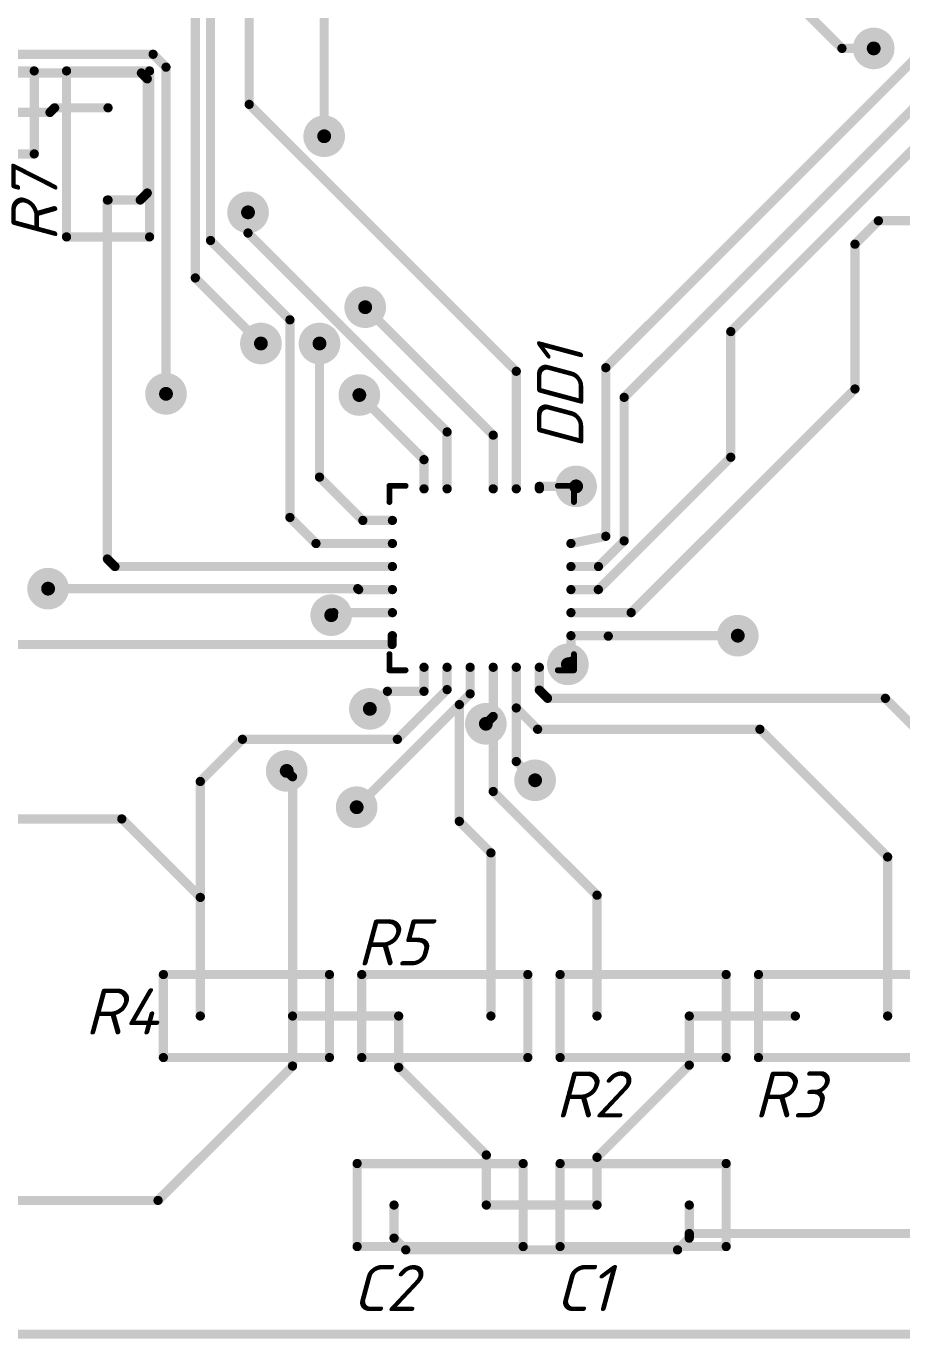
# Model space of a CAD drawing. Header units: millimetres. Extents: x -578 to 740, y 82 to 629.
# Drawn here: x 9.8 to 47.7, y 302.3 to 359.2 of the extents above; entities that cross this region are included whole.
import ezdxf

# ---------------------------------------------------------------- set-up
doc = ezdxf.new("R2010")
doc.units = ezdxf.units.MM
doc.header["$LTSCALE"] = 0.5
doc.layers.get('0').update_dxf_attribs({"lineweight": 60})
doc.layers.add('TopOverlay', color=2, linetype='Continuous')
doc.styles.get("Standard").update_dxf_attribs({"font": 'isocpeui.ttf', "width": 0.9})

# ---------------------------------------------------------------- blocks, each defined once
blk = doc.blocks.new('CH0805R_38')
at = {"layer": 'TopOverlay', "const_width": 0.2}
for points in [[(-1.8, 0.9), (-1.8, -0.9)], [(-1.8, 0.9), (1.8, 0.9)], [(1.8, 0.9), (1.8, -0.9)], [(-1.8, -0.9), (1.8, -0.9)]]:
    blk.add_lwpolyline(points, dxfattribs=at)
at = {"layer": 'TopOverlay', "const_width": 0.1}
for points in [[(-1.85, 0.9, 1), (-1.75, 0.9, 1)], [(-1.85, 0.9, 1), (-1.75, 0.9, 1)], [(1.75, 0.9, 1), (1.85, 0.9, 1)], [(1.75, 0.9, 1), (1.85, 0.9, 1)], [(-1.85, -0.9, 1), (-1.75, -0.9, 1)], [(-1.85, -0.9, 1), (-1.75, -0.9, 1)], [(1.75, -0.9, 1), (1.85, -0.9, 1)], [(1.75, -0.9, 1), (1.85, -0.9, 1)]]:
    blk.add_lwpolyline(points, format="xyb", close=True, dxfattribs=at)
blk = doc.blocks.new('CH0805R_39')
at = {"layer": 'TopOverlay', "const_width": 0.2}
for points in [[(-1.8, -0.9), (-1.8, 0.9)], [(-1.8, 0.9), (1.8, 0.9)], [(1.8, -0.9), (1.8, 0.9)], [(-1.8, -0.9), (1.8, -0.9)]]:
    blk.add_lwpolyline(points, dxfattribs=at)
at = {"layer": 'TopOverlay', "const_width": 0.1}
for points in [[(-1.85, 0.9, 1), (-1.75, 0.9, 1)], [(-1.85, 0.9, 1), (-1.75, 0.9, 1)], [(1.75, 0.9, 1), (1.85, 0.9, 1)], [(1.75, 0.9, 1), (1.85, 0.9, 1)], [(-1.85, -0.9, 1), (-1.75, -0.9, 1)], [(-1.85, -0.9, 1), (-1.75, -0.9, 1)], [(1.75, -0.9, 1), (1.85, -0.9, 1)], [(1.75, -0.9, 1), (1.85, -0.9, 1)]]:
    blk.add_lwpolyline(points, format="xyb", close=True, dxfattribs=at)
blk = doc.blocks.new('CH0805R_40')
at = {"layer": 'TopOverlay', "const_width": 0.2}
for points in [[(-1.8, 0.9), (-1.8, -0.9)], [(1.8, 0.9), (-1.8, 0.9)], [(1.8, 0.9), (1.8, -0.9)], [(1.8, -0.9), (-1.8, -0.9)]]:
    blk.add_lwpolyline(points, dxfattribs=at)
at = {"layer": 'TopOverlay', "const_width": 0.1}
for points in [[(-1.85, 0.9, 1), (-1.75, 0.9, 1)], [(-1.85, 0.9, 1), (-1.75, 0.9, 1)], [(1.75, 0.9, 1), (1.85, 0.9, 1)], [(1.75, 0.9, 1), (1.85, 0.9, 1)], [(-1.85, -0.9, 1), (-1.75, -0.9, 1)], [(-1.85, -0.9, 1), (-1.75, -0.9, 1)], [(1.75, -0.9, 1), (1.85, -0.9, 1)], [(1.75, -0.9, 1), (1.85, -0.9, 1)]]:
    blk.add_lwpolyline(points, format="xyb", close=True, dxfattribs=at)
blk = doc.blocks.new('CH0805R_41')
at = {"layer": 'TopOverlay', "const_width": 0.2}
for points in [[(-1.8, -0.9), (-1.8, 0.9)], [(-1.8, 0.9), (1.8, 0.9)], [(1.8, -0.9), (1.8, 0.9)], [(-1.8, -0.9), (1.8, -0.9)]]:
    blk.add_lwpolyline(points, dxfattribs=at)
at = {"layer": 'TopOverlay', "const_width": 0.1}
for points in [[(-1.85, 0.9, 1), (-1.75, 0.9, 1)], [(-1.85, 0.9, 1), (-1.75, 0.9, 1)], [(1.75, 0.9, 1), (1.85, 0.9, 1)], [(1.75, 0.9, 1), (1.85, 0.9, 1)], [(-1.85, -0.9, 1), (-1.75, -0.9, 1)], [(-1.85, -0.9, 1), (-1.75, -0.9, 1)], [(1.75, -0.9, 1), (1.85, -0.9, 1)], [(1.75, -0.9, 1), (1.85, -0.9, 1)]]:
    blk.add_lwpolyline(points, format="xyb", close=True, dxfattribs=at)
blk = doc.blocks.new('CH0805R_42')
at = {"layer": 'TopOverlay', "const_width": 0.2}
for points in [[(-1.8, 0.9), (-1.8, -0.9)], [(1.8, 0.9), (-1.8, 0.9)], [(1.8, 0.9), (1.8, -0.9)], [(1.8, -0.9), (-1.8, -0.9)]]:
    blk.add_lwpolyline(points, dxfattribs=at)
at = {"layer": 'TopOverlay', "const_width": 0.1}
for points in [[(-1.85, 0.9, 1), (-1.75, 0.9, 1)], [(-1.85, 0.9, 1), (-1.75, 0.9, 1)], [(1.75, 0.9, 1), (1.85, 0.9, 1)], [(1.75, 0.9, 1), (1.85, 0.9, 1)], [(-1.85, -0.9, 1), (-1.75, -0.9, 1)], [(-1.85, -0.9, 1), (-1.75, -0.9, 1)], [(1.75, -0.9, 1), (1.85, -0.9, 1)], [(1.75, -0.9, 1), (1.85, -0.9, 1)]]:
    blk.add_lwpolyline(points, format="xyb", close=True, dxfattribs=at)
blk = doc.blocks.new('CH0805R_43')
at = {"layer": 'TopOverlay', "const_width": 0.2}
for points in [[(-1.8, -0.9), (-1.8, 0.9)], [(-1.8, 0.9), (1.8, 0.9)], [(1.8, -0.9), (1.8, 0.9)], [(-1.8, -0.9), (1.8, -0.9)]]:
    blk.add_lwpolyline(points, dxfattribs=at)
at = {"layer": 'TopOverlay', "const_width": 0.1}
for points in [[(-1.85, 0.9, 1), (-1.75, 0.9, 1)], [(-1.85, 0.9, 1), (-1.75, 0.9, 1)], [(1.75, 0.9, 1), (1.85, 0.9, 1)], [(1.75, 0.9, 1), (1.85, 0.9, 1)], [(-1.85, -0.9, 1), (-1.75, -0.9, 1)], [(-1.85, -0.9, 1), (-1.75, -0.9, 1)], [(1.75, -0.9, 1), (1.85, -0.9, 1)], [(1.75, -0.9, 1), (1.85, -0.9, 1)]]:
    blk.add_lwpolyline(points, format="xyb", close=True, dxfattribs=at)
blk = doc.blocks.new('_QFN50P400X400X100_25N_____________49')
at = {"layer": 'TopOverlay', "const_width": 0.127}
for points in [[(-1.65, 2), (-2, 2)], [(-2, 2), (-2, 1.65)], [(2, 2), (1.65, 2)], [(2, 2), (2, 1.65)], [(-2, -1.65), (-2, -2)], [(2, -1.65), (2, -2)], [(-1.65, -2), (-2, -2)], [(2, -2), (1.65, -2)]]:
    blk.add_lwpolyline(points, dxfattribs=at)
at = {"layer": 'TopOverlay'}
for points, const_width in [([(-2.032, 2, 1), (-1.968, 2, 1)], 0.0635), ([(-2.032, 2, 1), (-1.968, 2, 1)], 0.0635), ([(-1.682, 2, 1), (-1.618, 2, 1)], 0.0635), ([(1.618, 2, 1), (1.682, 2, 1)], 0.0635), ([(1.968, 2, 1), (2.032, 2, 1)], 0.0635), ([(1.968, 2, 1), (2.032, 2, 1)], 0.0635), ([(-2.032, 1.65, 1), (-1.968, 1.65, 1)], 0.0635), ([(1.968, 1.65, 1), (2.032, 1.65, 1)], 0.0635), ([(-2.695, 1.26, 1), (-2.795, 1.26, 1)], 0.1), ([(-2.82, 1.26, 1), (-2.77, 1.26, 1)], 0.05), ([(-2.72, 1.26, 1), (-2.67, 1.26, 1)], 0.05), ([(-2.032, -1.65, 1), (-1.968, -1.65, 1)], 0.0635), ([(1.968, -1.65, 1), (2.032, -1.65, 1)], 0.0635), ([(-2.032, -2, 1), (-1.968, -2, 1)], 0.0635), ([(-2.032, -2, 1), (-1.968, -2, 1)], 0.0635), ([(-1.682, -2, 1), (-1.618, -2, 1)], 0.0635), ([(1.618, -2, 1), (1.682, -2, 1)], 0.0635), ([(1.968, -2, 1), (2.032, -2, 1)], 0.0635), ([(1.968, -2, 1), (2.032, -2, 1)], 0.0635)]:
    blk.add_lwpolyline(points, format="xyb", close=True, dxfattribs=dict(at, const_width=const_width))
blk = doc.blocks.new('CH0805C_75')
at = {"layer": 'TopOverlay', "const_width": 0.2}
for points in [[(-1.8, 0.9), (-1.8, -0.9)], [(1.8, 0.9), (-1.8, 0.9)], [(1.8, 0.9), (1.8, -0.9)], [(1.8, -0.9), (-1.8, -0.9)]]:
    blk.add_lwpolyline(points, dxfattribs=at)
at = {"layer": 'TopOverlay', "const_width": 0.1}
for points in [[(-1.85, 0.9, 1), (-1.75, 0.9, 1)], [(-1.85, 0.9, 1), (-1.75, 0.9, 1)], [(1.75, 0.9, 1), (1.85, 0.9, 1)], [(1.75, 0.9, 1), (1.85, 0.9, 1)], [(-1.85, -0.9, 1), (-1.75, -0.9, 1)], [(-1.85, -0.9, 1), (-1.75, -0.9, 1)], [(1.75, -0.9, 1), (1.85, -0.9, 1)], [(1.75, -0.9, 1), (1.85, -0.9, 1)]]:
    blk.add_lwpolyline(points, format="xyb", close=True, dxfattribs=at)
blk = doc.blocks.new('CH0805C_76')
at = {"layer": 'TopOverlay', "const_width": 0.2}
for points in [[(-1.8, -0.9), (-1.8, 0.9)], [(-1.8, 0.9), (1.8, 0.9)], [(1.8, -0.9), (1.8, 0.9)], [(-1.8, -0.9), (1.8, -0.9)]]:
    blk.add_lwpolyline(points, dxfattribs=at)
at = {"layer": 'TopOverlay', "const_width": 0.1}
for points in [[(-1.85, 0.9, 1), (-1.75, 0.9, 1)], [(-1.85, 0.9, 1), (-1.75, 0.9, 1)], [(1.75, 0.9, 1), (1.85, 0.9, 1)], [(1.75, 0.9, 1), (1.85, 0.9, 1)], [(-1.85, -0.9, 1), (-1.75, -0.9, 1)], [(-1.85, -0.9, 1), (-1.75, -0.9, 1)], [(1.75, -0.9, 1), (1.85, -0.9, 1)], [(1.75, -0.9, 1), (1.85, -0.9, 1)]]:
    blk.add_lwpolyline(points, format="xyb", close=True, dxfattribs=at)

msp = doc.modelspace()

# ---------------------------------------------------------------- linework, layer by layer
at = {"const_width": 0.4}
for points in [[(19.432, 355.848), (19.432, 366.303)], [(17.756, 349.945), (17.756, 365.099)], [(22.683, 354.466), (22.683, 365.099)], [(17.095, 348.319), (17.095, 360.985)], [(43.428, 359.979), (45.131, 358.276)], [(5.056, 358.022), (15.266, 358.022)], [(15.266, 358.022), (15.825, 357.463)], [(45.131, 358.276), (46.508, 358.276)], [(15.825, 343.29), (15.825, 357.463)], [(34.893, 344.425), (48.236, 357.768)], [(6.884, 357.209), (14.758, 357.209)], [(14.758, 357.209), (15.012, 356.955)], [(15.012, 352.004), (15.012, 356.955)], [(35.688, 343.138), (49.658, 357.108)], [(40.311, 345.992), (50.746, 356.427)], [(10.796, 355.499), (10.996, 355.699)], [(10.996, 355.699), (13.312, 355.699)], [(19.432, 355.848), (31.012, 344.269)], [(8.512, 355.499), (10.796, 355.499)], [(13.285, 336.127), (13.285, 351.699)], [(13.285, 351.699), (13.312, 351.699)], [(13.312, 351.699), (14.708, 351.699)], [(14.708, 351.699), (15.012, 352.004)], [(19.381, 350.269), (19.381, 351.164)], [(45.696, 349.783), (46.712, 350.799)], [(46.712, 350.799), (51.312, 350.799)], [(19.381, 350.269), (28.012, 341.638)], [(17.756, 349.945), (21.198, 346.502)], [(45.696, 343.502), (45.696, 349.783)], [(17.095, 348.319), (19.94, 345.475)], [(24.461, 347.049), (30.012, 341.499)], [(21.198, 337.929), (21.198, 346.502)], [(40.311, 340.54), (40.311, 345.992)], [(22.48, 339.679), (22.48, 345.475)], [(34.893, 337.11), (34.893, 344.425)], [(31.012, 339.169), (31.012, 344.269)], [(24.207, 343.239), (27.012, 340.435)], [(35.688, 336.911), (35.688, 343.138)], [(35.993, 333.799), (45.696, 343.502)], [(28.012, 339.169), (28.012, 341.638)], [(30.012, 339.169), (30.012, 341.499)], [(27.012, 339.169), (27.012, 340.435)], [(34.57, 334.799), (40.311, 340.54)], [(22.48, 339.679), (24.36, 337.799)], [(32.012, 339.277), (33.605, 339.277)], [(32.012, 339.169), (32.012, 339.277)], [(21.198, 337.929), (22.328, 336.799)], [(24.36, 337.799), (25.642, 337.799)], [(33.382, 336.799), (34.893, 337.11)], [(34.576, 335.799), (35.688, 336.911)], [(22.328, 336.799), (25.642, 336.799)], [(13.285, 336.127), (13.613, 335.799)], [(13.613, 335.799), (25.642, 335.799)], [(33.382, 335.799), (34.576, 335.799)], [(10.713, 334.839), (24.138, 334.839)], [(24.138, 334.839), (24.178, 334.799)], [(24.178, 334.799), (25.642, 334.799)], [(33.382, 334.799), (34.57, 334.799)], [(22.988, 333.689), (23.098, 333.799)], [(23.098, 333.799), (25.642, 333.799)], [(33.382, 333.799), (35.993, 333.799)], [(6.732, 332.419), (25.63, 332.419)], [(25.63, 332.419), (25.63, 332.799)], [(25.63, 332.799), (25.642, 332.799)], [(33.382, 332.799), (40.616, 332.799)], [(33.382, 331.687), (33.382, 332.799)], [(27.012, 330.387), (27.012, 331.429)], [(28.012, 330.46), (28.012, 331.429)], [(29.012, 330.278), (29.012, 331.429)], [(30.012, 329.296), (30.012, 331.429)], [(31.012, 329.664), (31.012, 331.429)], [(32.012, 330.438), (32.012, 331.429)], [(33.25, 331.555), (33.382, 331.687)], [(24.664, 329.625), (25.426, 330.387)], [(25.426, 330.387), (27.012, 330.387)], [(25.856, 328.304), (28.012, 330.46)], [(28.544, 329.81), (29.012, 330.278)], [(32.012, 330.438), (32.367, 330.082)], [(32.367, 330.082), (47.016, 330.082)], [(47.016, 330.082), (48.591, 328.507)], [(24.092, 325.358), (28.544, 329.81)], [(28.544, 324.745), (28.544, 329.81)], [(31.012, 327.342), (31.012, 329.664)], [(31.012, 329.664), (31.936, 328.739)], [(29.694, 328.978), (30.012, 329.296)], [(30.012, 326.042), (30.012, 329.296)], [(31.936, 328.739), (41.574, 328.739)], [(41.574, 328.739), (47.112, 323.201)], [(17.312, 326.475), (19.14, 328.304)], [(19.14, 328.304), (25.856, 328.304)], [(31.012, 327.342), (31.827, 326.526)], [(21.058, 326.933), (21.312, 326.679)], [(21.312, 316.299), (21.312, 326.679)], [(17.312, 321.446), (17.312, 326.475)], [(30.012, 326.042), (34.512, 321.542)], [(2.806, 324.85), (13.908, 324.85)], [(13.908, 324.85), (17.312, 321.446)], [(28.544, 324.745), (29.912, 323.377)], [(29.912, 316.299), (29.912, 323.377)], [(47.112, 316.299), (47.112, 323.201)], [(34.512, 316.299), (34.512, 321.542)], [(17.312, 316.299), (17.312, 321.446)], [(21.312, 314.131), (21.312, 316.299)], [(21.312, 316.299), (25.912, 316.299)], [(25.912, 314.07), (25.912, 316.299)], [(38.512, 316.299), (43.112, 316.299)], [(38.512, 314.169), (38.512, 316.299)], [(15.48, 308.299), (21.312, 314.131)], [(34.512, 310.169), (38.512, 314.169)], [(25.912, 314.07), (29.712, 310.27)], [(29.712, 308.099), (29.712, 310.27)], [(34.512, 308.099), (34.512, 310.169)], [(6.912, 308.299), (15.48, 308.299)], [(25.712, 306.663), (25.712, 308.099)], [(29.712, 308.099), (34.512, 308.099)], [(38.512, 306.867), (38.512, 308.099)], [(38.512, 306.663), (38.512, 306.867)], [(38.512, 306.867), (61.607, 306.867)], [(25.712, 306.663), (26.22, 306.155)], [(26.22, 306.155), (38.004, 306.155)], [(38.004, 306.155), (38.512, 306.663)], [(-62.288, 302.499), (137.712, 302.499)]]:
    msp.add_lwpolyline(points, dxfattribs=at)
for points, const_width in [([(46.057, 358.276, 1), (46.96, 358.276, 1)], 0.903), ([(46.158, 358.276, 1), (46.858, 358.276, 1)], 0.7), ([(15.166, 358.022, 1), (15.366, 358.022, 1)], 0.2), ([(15.166, 358.022, 1), (15.366, 358.022, 1)], 0.2), ([(45.031, 358.276, 1), (45.231, 358.276, 1)], 0.2), ([(45.031, 358.276, 1), (45.231, 358.276, 1)], 0.2), ([(46.358, 358.276, 1), (46.658, 358.276, 1)], 0.3), ([(46.408, 358.276, 1), (46.608, 358.276, 1)], 0.2), ([(15.725, 357.463, 1), (15.925, 357.463, 1)], 0.2), ([(15.725, 357.463, 1), (15.925, 357.463, 1)], 0.2), ([(14.658, 357.209, 1), (14.858, 357.209, 1)], 0.2), ([(14.658, 357.209, 1), (14.858, 357.209, 1)], 0.2), ([(14.912, 356.955, 1), (15.112, 356.955, 1)], 0.2), ([(14.912, 356.955, 1), (15.112, 356.955, 1)], 0.2), ([(10.896, 355.699, 1), (11.096, 355.699, 1)], 0.2), ([(10.896, 355.699, 1), (11.096, 355.699, 1)], 0.2), ([(13.212, 355.699, 1), (13.412, 355.699, 1)], 0.2), ([(19.332, 355.848, 1), (19.532, 355.848, 1)], 0.2), ([(19.332, 355.848, 1), (19.532, 355.848, 1)], 0.2), ([(10.696, 355.499, 1), (10.896, 355.499, 1)], 0.2), ([(10.696, 355.499, 1), (10.896, 355.499, 1)], 0.2), ([(22.232, 354.466, 1), (23.135, 354.466, 1)], 0.903), ([(22.333, 354.466, 1), (23.033, 354.466, 1)], 0.7), ([(22.533, 354.466, 1), (22.833, 354.466, 1)], 0.3), ([(22.583, 354.466, 1), (22.783, 354.466, 1)], 0.2), ([(13.185, 351.699, 1), (13.385, 351.699, 1)], 0.2), ([(13.185, 351.699, 1), (13.385, 351.699, 1)], 0.2), ([(13.212, 351.699, 1), (13.412, 351.699, 1)], 0.2), ([(13.212, 351.699, 1), (13.412, 351.699, 1)], 0.2), ([(14.608, 351.699, 1), (14.808, 351.699, 1)], 0.2), ([(14.608, 351.699, 1), (14.808, 351.699, 1)], 0.2), ([(14.912, 352.004, 1), (15.112, 352.004, 1)], 0.2), ([(14.912, 352.004, 1), (15.112, 352.004, 1)], 0.2), ([(18.93, 351.164, 1), (19.833, 351.164, 1)], 0.903), ([(19.031, 351.164, 1), (19.731, 351.164, 1)], 0.7), ([(19.231, 351.164, 1), (19.531, 351.164, 1)], 0.3), ([(19.281, 351.164, 1), (19.481, 351.164, 1)], 0.2), ([(46.612, 350.799, 1), (46.812, 350.799, 1)], 0.2), ([(46.612, 350.799, 1), (46.812, 350.799, 1)], 0.2), ([(19.281, 350.269, 1), (19.481, 350.269, 1)], 0.2), ([(19.281, 350.269, 1), (19.481, 350.269, 1)], 0.2), ([(17.656, 349.945, 1), (17.856, 349.945, 1)], 0.2), ([(17.656, 349.945, 1), (17.856, 349.945, 1)], 0.2), ([(45.596, 349.783, 1), (45.796, 349.783, 1)], 0.2), ([(45.596, 349.783, 1), (45.796, 349.783, 1)], 0.2), ([(16.995, 348.319, 1), (17.195, 348.319, 1)], 0.2), ([(16.995, 348.319, 1), (17.195, 348.319, 1)], 0.2), ([(24.01, 347.049, 1), (24.913, 347.049, 1)], 0.903), ([(24.111, 347.049, 1), (24.811, 347.049, 1)], 0.7), ([(24.311, 347.049, 1), (24.611, 347.049, 1)], 0.3), ([(24.361, 347.049, 1), (24.561, 347.049, 1)], 0.2), ([(19.488, 345.475, 1), (20.392, 345.475, 1)], 0.903), ([(21.098, 346.502, 1), (21.298, 346.502, 1)], 0.2), ([(21.098, 346.502, 1), (21.298, 346.502, 1)], 0.2), ([(22.028, 345.475, 1), (22.932, 345.475, 1)], 0.903), ([(40.211, 345.992, 1), (40.411, 345.992, 1)], 0.2), ([(40.211, 345.992, 1), (40.411, 345.992, 1)], 0.2), ([(19.59, 345.475, 1), (20.29, 345.475, 1)], 0.7), ([(19.79, 345.475, 1), (20.09, 345.475, 1)], 0.3), ([(19.84, 345.475, 1), (20.04, 345.475, 1)], 0.2), ([(22.13, 345.475, 1), (22.83, 345.475, 1)], 0.7), ([(22.33, 345.475, 1), (22.63, 345.475, 1)], 0.3), ([(22.38, 345.475, 1), (22.58, 345.475, 1)], 0.2), ([(34.793, 344.425, 1), (34.993, 344.425, 1)], 0.2), ([(34.793, 344.425, 1), (34.993, 344.425, 1)], 0.2), ([(15.374, 343.29, 1), (16.277, 343.29, 1)], 0.903), ([(15.475, 343.29, 1), (16.175, 343.29, 1)], 0.7), ([(23.756, 343.239, 1), (24.659, 343.239, 1)], 0.903), ([(23.857, 343.239, 1), (24.557, 343.239, 1)], 0.7), ([(30.912, 344.269, 1), (31.112, 344.269, 1)], 0.2), ([(30.912, 344.269, 1), (31.112, 344.269, 1)], 0.2), ([(15.675, 343.29, 1), (15.975, 343.29, 1)], 0.3), ([(15.725, 343.29, 1), (15.925, 343.29, 1)], 0.2), ([(24.057, 343.239, 1), (24.357, 343.239, 1)], 0.3), ([(24.107, 343.239, 1), (24.307, 343.239, 1)], 0.2), ([(35.588, 343.138, 1), (35.788, 343.138, 1)], 0.2), ([(35.588, 343.138, 1), (35.788, 343.138, 1)], 0.2), ([(45.596, 343.502, 1), (45.796, 343.502, 1)], 0.2), ([(45.596, 343.502, 1), (45.796, 343.502, 1)], 0.2), ([(27.912, 341.638, 1), (28.112, 341.638, 1)], 0.2), ([(27.912, 341.638, 1), (28.112, 341.638, 1)], 0.2), ([(29.912, 341.499, 1), (30.112, 341.499, 1)], 0.2), ([(29.912, 341.499, 1), (30.112, 341.499, 1)], 0.2), ([(26.912, 340.435, 1), (27.112, 340.435, 1)], 0.2), ([(26.912, 340.435, 1), (27.112, 340.435, 1)], 0.2), ([(40.211, 340.54, 1), (40.411, 340.54, 1)], 0.2), ([(40.211, 340.54, 1), (40.411, 340.54, 1)], 0.2), ([(33.154, 339.277, 1), (34.057, 339.277, 1)], 0.903), ([(33.255, 339.277, 1), (33.955, 339.277, 1)], 0.7), ([(22.38, 339.679, 1), (22.58, 339.679, 1)], 0.2), ([(22.38, 339.679, 1), (22.58, 339.679, 1)], 0.2), ([(26.912, 339.169, 1), (27.112, 339.169, 1)], 0.2), ([(27.912, 339.169, 1), (28.112, 339.169, 1)], 0.2), ([(29.912, 339.169, 1), (30.112, 339.169, 1)], 0.2), ([(30.912, 339.169, 1), (31.112, 339.169, 1)], 0.2), ([(31.912, 339.277, 1), (32.112, 339.277, 1)], 0.2), ([(31.912, 339.277, 1), (32.112, 339.277, 1)], 0.2), ([(31.912, 339.169, 1), (32.112, 339.169, 1)], 0.2), ([(33.455, 339.277, 1), (33.755, 339.277, 1)], 0.3), ([(33.505, 339.277, 1), (33.705, 339.277, 1)], 0.2), ([(21.098, 337.929, 1), (21.298, 337.929, 1)], 0.2), ([(21.098, 337.929, 1), (21.298, 337.929, 1)], 0.2), ([(24.26, 337.799, 1), (24.46, 337.799, 1)], 0.2), ([(24.26, 337.799, 1), (24.46, 337.799, 1)], 0.2), ([(25.542, 337.799, 1), (25.742, 337.799, 1)], 0.2), ([(34.793, 337.11, 1), (34.993, 337.11, 1)], 0.2), ([(34.793, 337.11, 1), (34.993, 337.11, 1)], 0.2), ([(35.588, 336.911, 1), (35.788, 336.911, 1)], 0.2), ([(35.588, 336.911, 1), (35.788, 336.911, 1)], 0.2), ([(22.228, 336.799, 1), (22.428, 336.799, 1)], 0.2), ([(22.228, 336.799, 1), (22.428, 336.799, 1)], 0.2), ([(25.542, 336.799, 1), (25.742, 336.799, 1)], 0.2), ([(33.282, 336.799, 1), (33.482, 336.799, 1)], 0.2), ([(13.185, 336.127, 1), (13.385, 336.127, 1)], 0.2), ([(13.185, 336.127, 1), (13.385, 336.127, 1)], 0.2), ([(13.513, 335.799, 1), (13.713, 335.799, 1)], 0.2), ([(13.513, 335.799, 1), (13.713, 335.799, 1)], 0.2), ([(25.542, 335.799, 1), (25.742, 335.799, 1)], 0.2), ([(33.282, 335.799, 1), (33.482, 335.799, 1)], 0.2), ([(34.476, 335.799, 1), (34.676, 335.799, 1)], 0.2), ([(34.476, 335.799, 1), (34.676, 335.799, 1)], 0.2), ([(10.261, 334.839, 1), (11.164, 334.839, 1)], 0.903), ([(10.363, 334.839, 1), (11.063, 334.839, 1)], 0.7), ([(10.563, 334.839, 1), (10.863, 334.839, 1)], 0.3), ([(10.613, 334.839, 1), (10.813, 334.839, 1)], 0.2), ([(24.038, 334.839, 1), (24.238, 334.839, 1)], 0.2), ([(24.038, 334.839, 1), (24.238, 334.839, 1)], 0.2), ([(24.078, 334.799, 1), (24.278, 334.799, 1)], 0.2), ([(24.078, 334.799, 1), (24.278, 334.799, 1)], 0.2), ([(25.542, 334.799, 1), (25.742, 334.799, 1)], 0.2), ([(33.282, 334.799, 1), (33.482, 334.799, 1)], 0.2), ([(34.47, 334.799, 1), (34.67, 334.799, 1)], 0.2), ([(34.47, 334.799, 1), (34.67, 334.799, 1)], 0.2), ([(22.536, 333.689, 1), (23.44, 333.689, 1)], 0.903), ([(22.638, 333.689, 1), (23.338, 333.689, 1)], 0.7), ([(22.838, 333.689, 1), (23.138, 333.689, 1)], 0.3), ([(22.888, 333.689, 1), (23.088, 333.689, 1)], 0.2), ([(22.998, 333.799, 1), (23.198, 333.799, 1)], 0.2), ([(22.998, 333.799, 1), (23.198, 333.799, 1)], 0.2), ([(25.542, 333.799, 1), (25.742, 333.799, 1)], 0.2), ([(33.282, 333.799, 1), (33.482, 333.799, 1)], 0.2), ([(35.893, 333.799, 1), (36.093, 333.799, 1)], 0.2), ([(35.893, 333.799, 1), (36.093, 333.799, 1)], 0.2), ([(40.164, 332.799, 1), (41.067, 332.799, 1)], 0.903), ([(40.266, 332.799, 1), (40.966, 332.799, 1)], 0.7), ([(40.466, 332.799, 1), (40.766, 332.799, 1)], 0.3), ([(25.53, 332.799, 1), (25.73, 332.799, 1)], 0.2), ([(25.53, 332.799, 1), (25.73, 332.799, 1)], 0.2), ([(25.53, 332.419, 1), (25.73, 332.419, 1)], 0.2), ([(25.53, 332.419, 1), (25.73, 332.419, 1)], 0.2), ([(25.542, 332.799, 1), (25.742, 332.799, 1)], 0.2), ([(33.282, 332.799, 1), (33.482, 332.799, 1)], 0.2), ([(33.282, 332.799, 1), (33.482, 332.799, 1)], 0.2), ([(40.516, 332.799, 1), (40.716, 332.799, 1)], 0.2), ([(32.798, 331.555, 1), (33.701, 331.555, 1)], 0.903), ([(32.9, 331.555, 1), (33.6, 331.555, 1)], 0.7), ([(26.912, 331.429, 1), (27.112, 331.429, 1)], 0.2), ([(27.912, 331.429, 1), (28.112, 331.429, 1)], 0.2), ([(28.912, 331.429, 1), (29.112, 331.429, 1)], 0.2), ([(29.912, 331.429, 1), (30.112, 331.429, 1)], 0.2), ([(30.912, 331.429, 1), (31.112, 331.429, 1)], 0.2), ([(31.912, 331.429, 1), (32.112, 331.429, 1)], 0.2), ([(33.1, 331.555, 1), (33.4, 331.555, 1)], 0.3), ([(33.15, 331.555, 1), (33.35, 331.555, 1)], 0.2), ([(33.282, 331.687, 1), (33.482, 331.687, 1)], 0.2), ([(33.282, 331.687, 1), (33.482, 331.687, 1)], 0.2), ([(24.213, 329.625, 1), (25.116, 329.625, 1)], 0.903), ([(24.314, 329.625, 1), (25.014, 329.625, 1)], 0.7), ([(25.326, 330.387, 1), (25.526, 330.387, 1)], 0.2), ([(25.326, 330.387, 1), (25.526, 330.387, 1)], 0.2), ([(26.912, 330.387, 1), (27.112, 330.387, 1)], 0.2), ([(26.912, 330.387, 1), (27.112, 330.387, 1)], 0.2), ([(27.912, 330.46, 1), (28.112, 330.46, 1)], 0.2), ([(27.912, 330.46, 1), (28.112, 330.46, 1)], 0.2), ([(28.912, 330.278, 1), (29.112, 330.278, 1)], 0.2), ([(28.912, 330.278, 1), (29.112, 330.278, 1)], 0.2), ([(31.912, 330.438, 1), (32.112, 330.438, 1)], 0.2), ([(31.912, 330.438, 1), (32.112, 330.438, 1)], 0.2), ([(32.267, 330.082, 1), (32.467, 330.082, 1)], 0.2), ([(32.267, 330.082, 1), (32.467, 330.082, 1)], 0.2), ([(46.916, 330.082, 1), (47.116, 330.082, 1)], 0.2), ([(46.916, 330.082, 1), (47.116, 330.082, 1)], 0.2), ([(24.514, 329.625, 1), (24.814, 329.625, 1)], 0.3), ([(24.564, 329.625, 1), (24.764, 329.625, 1)], 0.2), ([(28.444, 329.81, 1), (28.644, 329.81, 1)], 0.2), ([(28.444, 329.81, 1), (28.644, 329.81, 1)], 0.2), ([(28.444, 329.81, 1), (28.644, 329.81, 1)], 0.2), ([(29.242, 328.978, 1), (30.145, 328.978, 1)], 0.903), ([(29.344, 328.978, 1), (30.044, 328.978, 1)], 0.7), ([(30.912, 329.664, 1), (31.112, 329.664, 1)], 0.2), ([(30.912, 329.664, 1), (31.112, 329.664, 1)], 0.2), ([(30.912, 329.664, 1), (31.112, 329.664, 1)], 0.2), ([(29.544, 328.978, 1), (29.844, 328.978, 1)], 0.3), ([(29.594, 328.978, 1), (29.794, 328.978, 1)], 0.2), ([(29.912, 329.296, 1), (30.112, 329.296, 1)], 0.2), ([(29.912, 329.296, 1), (30.112, 329.296, 1)], 0.2), ([(29.912, 329.296, 1), (30.112, 329.296, 1)], 0.2), ([(31.836, 328.739, 1), (32.036, 328.739, 1)], 0.2), ([(31.836, 328.739, 1), (32.036, 328.739, 1)], 0.2), ([(41.474, 328.739, 1), (41.674, 328.739, 1)], 0.2), ([(41.474, 328.739, 1), (41.674, 328.739, 1)], 0.2), ([(19.04, 328.304, 1), (19.24, 328.304, 1)], 0.2), ([(19.04, 328.304, 1), (19.24, 328.304, 1)], 0.2), ([(25.756, 328.304, 1), (25.956, 328.304, 1)], 0.2), ([(25.756, 328.304, 1), (25.956, 328.304, 1)], 0.2), ([(20.606, 326.933, 1), (21.509, 326.933, 1)], 0.903), ([(20.708, 326.933, 1), (21.408, 326.933, 1)], 0.7), ([(30.912, 327.342, 1), (31.112, 327.342, 1)], 0.2), ([(30.912, 327.342, 1), (31.112, 327.342, 1)], 0.2), ([(31.376, 326.526, 1), (32.279, 326.526, 1)], 0.903), ([(20.908, 326.933, 1), (21.208, 326.933, 1)], 0.3), ([(20.958, 326.933, 1), (21.158, 326.933, 1)], 0.2), ([(21.212, 326.679, 1), (21.412, 326.679, 1)], 0.2), ([(21.212, 326.679, 1), (21.412, 326.679, 1)], 0.2), ([(31.477, 326.526, 1), (32.177, 326.526, 1)], 0.7), ([(31.677, 326.526, 1), (31.977, 326.526, 1)], 0.3), ([(17.212, 326.475, 1), (17.412, 326.475, 1)], 0.2), ([(17.212, 326.475, 1), (17.412, 326.475, 1)], 0.2), ([(23.64, 325.358, 1), (24.543, 325.358, 1)], 0.903), ([(31.727, 326.526, 1), (31.927, 326.526, 1)], 0.2), ([(23.742, 325.358, 1), (24.442, 325.358, 1)], 0.7), ([(29.912, 326.042, 1), (30.112, 326.042, 1)], 0.2), ([(29.912, 326.042, 1), (30.112, 326.042, 1)], 0.2), ([(23.942, 325.358, 1), (24.242, 325.358, 1)], 0.3), ([(23.992, 325.358, 1), (24.192, 325.358, 1)], 0.2), ([(13.808, 324.85, 1), (14.008, 324.85, 1)], 0.2), ([(13.808, 324.85, 1), (14.008, 324.85, 1)], 0.2), ([(28.444, 324.745, 1), (28.644, 324.745, 1)], 0.2), ([(28.444, 324.745, 1), (28.644, 324.745, 1)], 0.2), ([(29.812, 323.377, 1), (30.012, 323.377, 1)], 0.2), ([(29.812, 323.377, 1), (30.012, 323.377, 1)], 0.2), ([(47.012, 323.201, 1), (47.212, 323.201, 1)], 0.2), ([(47.012, 323.201, 1), (47.212, 323.201, 1)], 0.2), ([(34.412, 321.542, 1), (34.612, 321.542, 1)], 0.2), ([(34.412, 321.542, 1), (34.612, 321.542, 1)], 0.2), ([(17.212, 321.446, 1), (17.412, 321.446, 1)], 0.2), ([(17.212, 321.446, 1), (17.412, 321.446, 1)], 0.2), ([(17.212, 321.446, 1), (17.412, 321.446, 1)], 0.2), ([(17.212, 316.299, 1), (17.412, 316.299, 1)], 0.2), ([(21.212, 316.299, 1), (21.412, 316.299, 1)], 0.2), ([(21.212, 316.299, 1), (21.412, 316.299, 1)], 0.2), ([(21.212, 316.299, 1), (21.412, 316.299, 1)], 0.2), ([(25.812, 316.299, 1), (26.012, 316.299, 1)], 0.2), ([(25.812, 316.299, 1), (26.012, 316.299, 1)], 0.2), ([(29.812, 316.299, 1), (30.012, 316.299, 1)], 0.2), ([(34.412, 316.299, 1), (34.612, 316.299, 1)], 0.2), ([(38.412, 316.299, 1), (38.612, 316.299, 1)], 0.2), ([(38.412, 316.299, 1), (38.612, 316.299, 1)], 0.2), ([(43.012, 316.299, 1), (43.212, 316.299, 1)], 0.2), ([(47.012, 316.299, 1), (47.212, 316.299, 1)], 0.2), ([(21.212, 314.131, 1), (21.412, 314.131, 1)], 0.2), ([(21.212, 314.131, 1), (21.412, 314.131, 1)], 0.2), ([(38.412, 314.169, 1), (38.612, 314.169, 1)], 0.2), ([(38.412, 314.169, 1), (38.612, 314.169, 1)], 0.2), ([(25.812, 314.07, 1), (26.012, 314.07, 1)], 0.2), ([(25.812, 314.07, 1), (26.012, 314.07, 1)], 0.2), ([(29.612, 310.27, 1), (29.812, 310.27, 1)], 0.2), ([(29.612, 310.27, 1), (29.812, 310.27, 1)], 0.2), ([(34.412, 310.169, 1), (34.612, 310.169, 1)], 0.2), ([(34.412, 310.169, 1), (34.612, 310.169, 1)], 0.2), ([(15.38, 308.299, 1), (15.58, 308.299, 1)], 0.2), ([(15.38, 308.299, 1), (15.58, 308.299, 1)], 0.2), ([(25.612, 308.099, 1), (25.812, 308.099, 1)], 0.2), ([(29.612, 308.099, 1), (29.812, 308.099, 1)], 0.2), ([(29.612, 308.099, 1), (29.812, 308.099, 1)], 0.2), ([(34.412, 308.099, 1), (34.612, 308.099, 1)], 0.2), ([(34.412, 308.099, 1), (34.612, 308.099, 1)], 0.2), ([(38.412, 308.099, 1), (38.612, 308.099, 1)], 0.2), ([(38.412, 306.867, 1), (38.612, 306.867, 1)], 0.2), ([(38.412, 306.867, 1), (38.612, 306.867, 1)], 0.2), ([(38.412, 306.867, 1), (38.612, 306.867, 1)], 0.2), ([(25.612, 306.663, 1), (25.812, 306.663, 1)], 0.2), ([(25.612, 306.663, 1), (25.812, 306.663, 1)], 0.2), ([(26.12, 306.155, 1), (26.32, 306.155, 1)], 0.2), ([(26.12, 306.155, 1), (26.32, 306.155, 1)], 0.2), ([(37.904, 306.155, 1), (38.104, 306.155, 1)], 0.2), ([(37.904, 306.155, 1), (38.104, 306.155, 1)], 0.2), ([(38.412, 306.663, 1), (38.612, 306.663, 1)], 0.2), ([(38.412, 306.663, 1), (38.612, 306.663, 1)], 0.2)]:
    msp.add_lwpolyline(points, format="xyb", close=True, dxfattribs=dict(const_width=const_width))

# ---------------------------------------------------------------- block references
at = {"xscale": 2, "yscale": 2, "zscale": 2}
for name, p in [('CH0805R_39', (6.512, 355.499)), ('CH0805R_41', (19.312, 316.299)), ('CH0805R_43', (36.512, 316.299)), ('CH0805C_76', (36.512, 308.099))]:
    msp.add_blockref(name, p, dxfattribs=at)
for name, p, rotation in [('CH0805R_38', (13.312, 353.699), 90), ('_QFN50P400X400X100_25N_____________49', (29.512, 335.299), 180), ('CH0805R_40', (27.912, 316.299), 180), ('CH0805R_42', (45.112, 316.299), 180), ('CH0805C_75', (27.712, 308.099), 180)]:
    msp.add_blockref(name, p, dxfattribs=dict(at, rotation=rotation))

# ---------------------------------------------------------------- texts
for s, p in [('R7', (11.112, 349.899)), ('DD1', (33.912, 340.899))]:
    msp.add_text(s, height=2, rotation=90).set_placement(p)
for s, p in [('R5', (24.112, 318.499)), ('R4', (12.312, 315.499)), ('R2', (32.712, 311.899)), ('R3', (41.312, 311.899)), ('C2', (23.912, 303.499)), ('C1', (32.712, 303.499))]:
    msp.add_text(s, height=2).set_placement(p)

doc.saveas('drawing.dxf')
